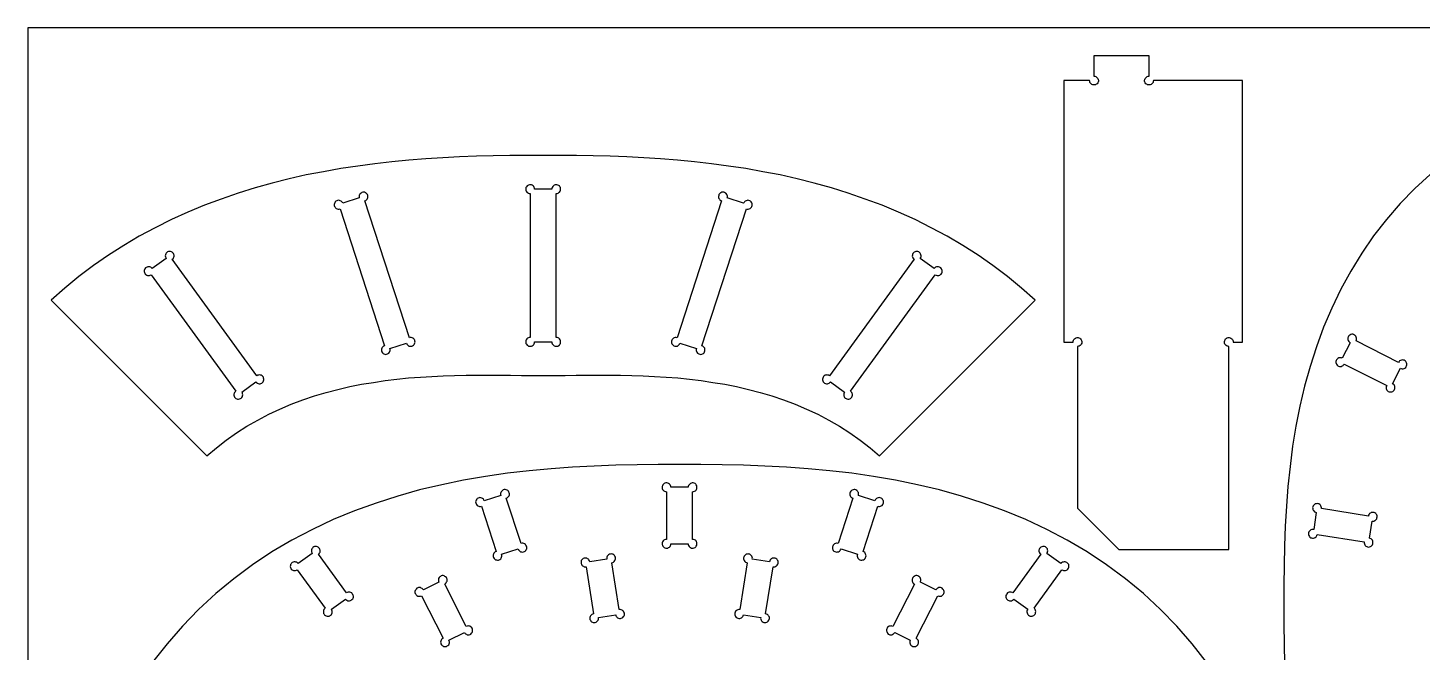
# Model space of a CAD drawing. Extents: x 0 to 2440, y -1470 to 1220.
# Drawn here: x 0 to 1014, y 766 to 1220 of the extents above; entities that cross this region are included whole.
import ezdxf

# ---------------------------------------------------------------- set-up
doc = ezdxf.new("R2010")
doc.units = 0
doc.layers.add('CUT', color=1, linetype='Continuous')
doc.layers.add('REFERENCE-SHEET', color=8, linetype='Continuous')

msp = doc.modelspace()

# ---------------------------------------------------------------- linework, layer by layer
at = {"layer": 'CUT'}
for points in [[(883, 1181.7), (818.2, 1181.7), (818.1, 1181), (817.9, 1180.4), (817.6, 1179.8), (817.1, 1179.3), (816.5, 1178.9), (815.9, 1178.6), (815.2, 1178.5), (814.5, 1178.5), (813.9, 1178.7), (813.3, 1179), (812.7, 1179.4), (812.3, 1180), (812, 1180.6), (811.8, 1181.3), (811.8, 1181.9), (811.9, 1182.6), (812.2, 1183.2), (812.6, 1183.8), (813.1, 1184.3), (813.7, 1184.6), (814.3, 1184.8), (815, 1184.9), (815, 1199.7), (775, 1199.7), (775, 1184.9), (775.7, 1184.8), (776.3, 1184.6), (776.9, 1184.3), (777.4, 1183.8), (777.8, 1183.2), (778.1, 1182.6), (778.2, 1181.9), (778.2, 1181.3), (778, 1180.6), (777.7, 1180), (777.3, 1179.4), (776.7, 1179), (776.1, 1178.7), (775.5, 1178.5), (774.8, 1178.5), (774.1, 1178.6), (773.5, 1178.9), (772.9, 1179.3), (772.4, 1179.8), (772.1, 1180.4), (771.9, 1181), (771.8, 1181.7), (753, 1181.7), (753, 991.7), (759.8, 991.7), (759.9, 992.4), (760.1, 993), (760.4, 993.6), (760.9, 994.1), (761.5, 994.5), (762.1, 994.8), (762.8, 994.9), (763.5, 994.9), (764.1, 994.7), (764.7, 994.4), (765.3, 994), (765.7, 993.4), (766, 992.8), (766.2, 992.2), (766.2, 991.5), (766.1, 990.8), (765.8, 990.2), (765.4, 989.6), (764.9, 989.1), (764.3, 988.8), (763.7, 988.6), (763, 988.5), (763, 871), (793, 841), (873, 841), (873, 988.5), (872.3, 988.6), (871.7, 988.8), (871.1, 989.1), (870.6, 989.6), (870.2, 990.2), (869.9, 990.8), (869.8, 991.5), (869.8, 992.2), (870, 992.8), (870.3, 993.4), (870.7, 994), (871.3, 994.4), (871.9, 994.7), (872.5, 994.9), (873.2, 994.9), (873.9, 994.8), (874.5, 994.5), (875.1, 994.1), (875.6, 993.6), (875.9, 993), (876.1, 992.4), (876.2, 991.7), (883, 991.7)], [(732.2, 1022.1), (722.3, 1030.9), (712.1, 1039.3), (701.5, 1047.3), (690.7, 1054.8), (679.6, 1061.9), (668.2, 1068.6), (656.6, 1074.8), (644.9, 1080.7), (633, 1086.1), (620.9, 1091.1), (608.7, 1095.6), (596.4, 1099.8), (584.1, 1103.7), (571.7, 1107.1), (559.3, 1110.3), (546.8, 1113.1), (534.3, 1115.5), (521.9, 1117.7), (509.4, 1119.6), (497, 1121.3), (484.6, 1122.7), (472.3, 1123.9), (459.9, 1124.8), (447.7, 1125.6), (435.4, 1126.2), (423.2, 1126.7), (411, 1127), (398.9, 1127.2), (386.7, 1127.3), (374.6, 1127.3), (362.5, 1127.3), (350.4, 1127.2), (338.2, 1127), (326, 1126.7), (313.8, 1126.2), (301.6, 1125.6), (289.3, 1124.8), (277, 1123.9), (264.6, 1122.7), (252.2, 1121.3), (239.8, 1119.6), (227.4, 1117.7), (214.9, 1115.5), (202.4, 1113.1), (190, 1110.3), (177.6, 1107.1), (165.2, 1103.7), (152.8, 1099.8), (140.5, 1095.6), (128.4, 1091.1), (116.3, 1086.1), (104.4, 1080.7), (92.6, 1074.8), (81, 1068.6), (69.7, 1061.9), (58.6, 1054.8), (47.7, 1047.3), (37.1, 1039.3), (26.9, 1030.9), (17, 1022.1), (130.1, 909), (137, 914.9), (144.2, 920.4), (151.6, 925.6), (159.2, 930.5), (167.1, 935), (175.1, 939.2), (183.2, 943), (191.5, 946.5), (199.9, 949.6), (208.4, 952.5), (216.9, 955), (225.4, 957.3), (234, 959.3), (242.6, 961), (251.2, 962.4), (259.8, 963.7), (268.3, 964.7), (276.8, 965.6), (285.3, 966.2), (293.6, 966.7), (302, 967.1), (310.2, 967.4), (318.5, 967.5), (326.6, 967.6), (334.7, 967.6), (342.8, 967.6), (350.8, 967.5), (358.8, 967.4), (366.7, 967.3), (374.6, 967.3), (382.6, 967.3), (390.5, 967.4), (398.5, 967.5), (406.5, 967.6), (414.5, 967.6), (422.6, 967.6), (430.8, 967.5), (439, 967.4), (447.3, 967.1), (455.6, 966.7), (464, 966.2), (472.4, 965.6), (480.9, 964.7), (489.5, 963.7), (498, 962.4), (506.6, 961), (515.2, 959.3), (523.8, 957.3), (532.4, 955), (540.9, 952.5), (549.4, 949.6), (557.7, 946.5), (566, 943), (574.2, 939.2), (582.2, 935), (590, 930.5), (597.6, 925.6), (605, 920.4), (612.2, 914.9), (619.1, 909)], [(380.9, 991.8), (381, 991.1), (381.2, 990.5), (381.6, 989.9), (382, 989.4), (382.6, 989), (383.2, 988.7), (383.9, 988.6), (384.6, 988.6), (385.2, 988.8), (385.9, 989.1), (386.4, 989.5), (386.8, 990.1), (387.1, 990.7), (387.3, 991.4), (387.3, 992), (387.2, 992.7), (386.9, 993.3), (386.5, 993.9), (386, 994.4), (385.5, 994.7), (384.8, 994.9), (384.1, 995), (384.1, 1099.6), (384.8, 1099.7), (385.5, 1099.9), (386, 1100.3), (386.5, 1100.7), (386.9, 1101.3), (387.2, 1101.9), (387.3, 1102.6), (387.3, 1103.3), (387.1, 1103.9), (386.8, 1104.5), (386.4, 1105.1), (385.9, 1105.5), (385.2, 1105.8), (384.6, 1106), (383.9, 1106), (383.2, 1105.9), (382.6, 1105.6), (382, 1105.2), (381.6, 1104.7), (381.2, 1104.1), (381, 1103.5), (380.9, 1102.8), (368.3, 1102.8), (368.3, 1103.5), (368, 1104.1), (367.7, 1104.7), (367.2, 1105.2), (366.7, 1105.6), (366, 1105.9), (365.4, 1106), (364.7, 1106), (364, 1105.8), (363.4, 1105.5), (362.9, 1105.1), (362.4, 1104.5), (362.1, 1103.9), (362, 1103.3), (361.9, 1102.6), (362.1, 1101.9), (362.3, 1101.3), (362.7, 1100.7), (363.2, 1100.3), (363.8, 1099.9), (364.4, 1099.7), (365.1, 1099.6), (365.1, 995), (364.4, 994.9), (363.8, 994.7), (363.2, 994.4), (362.7, 993.9), (362.3, 993.3), (362.1, 992.7), (361.9, 992), (362, 991.4), (362.1, 990.7), (362.4, 990.1), (362.9, 989.5), (363.4, 989.1), (364, 988.8), (364.7, 988.6), (365.4, 988.6), (366, 988.7), (366.7, 989), (367.2, 989.4), (367.7, 989.9), (368, 990.5), (368.3, 991.1), (368.3, 991.8)], [(275.2, 990.8), (275.5, 990.2), (275.9, 989.6), (276.4, 989.2), (277, 988.8), (277.7, 988.6), (278.4, 988.6), (279, 988.7), (279.7, 988.9), (280.3, 989.3), (280.8, 989.8), (281.1, 990.3), (281.4, 991), (281.5, 991.7), (281.4, 992.3), (281.2, 993), (280.9, 993.6), (280.5, 994.1), (279.9, 994.5), (279.3, 994.8), (278.6, 995), (278, 995), (277.3, 994.8), (245, 1094.3), (245.6, 1094.6), (246.1, 1095), (246.6, 1095.5), (246.9, 1096.1), (247.1, 1096.8), (247.2, 1097.5), (247.1, 1098.1), (246.8, 1098.8), (246.5, 1099.4), (246, 1099.8), (245.4, 1100.2), (244.8, 1100.5), (244.1, 1100.6), (243.4, 1100.5), (242.8, 1100.3), (242.2, 1100), (241.6, 1099.6), (241.2, 1099), (240.9, 1098.4), (240.8, 1097.7), (240.8, 1097), (240.9, 1096.4), (228.9, 1092.5), (228.7, 1093.1), (228.3, 1093.7), (227.7, 1094.1), (227.1, 1094.4), (226.5, 1094.6), (225.8, 1094.7), (225.1, 1094.6), (224.5, 1094.4), (223.9, 1094), (223.4, 1093.5), (223.1, 1092.9), (222.8, 1092.3), (222.7, 1091.6), (222.7, 1090.9), (222.9, 1090.3), (223.3, 1089.7), (223.7, 1089.2), (224.2, 1088.8), (224.9, 1088.5), (225.5, 1088.3), (226.2, 1088.3), (226.9, 1088.4), (259.2, 989), (258.6, 988.7), (258, 988.3), (257.6, 987.8), (257.3, 987.2), (257.1, 986.5), (257, 985.8), (257.1, 985.2), (257.3, 984.5), (257.7, 983.9), (258.2, 983.4), (258.8, 983.1), (259.4, 982.8), (260.1, 982.7), (260.7, 982.8), (261.4, 983), (262, 983.3), (262.5, 983.7), (262.9, 984.3), (263.2, 984.9), (263.4, 985.6), (263.4, 986.2), (263.2, 986.9)], [(486, 986.9), (485.9, 986.2), (485.9, 985.6), (486, 984.9), (486.3, 984.3), (486.7, 983.7), (487.2, 983.3), (487.8, 983), (488.5, 982.8), (489.2, 982.7), (489.9, 982.8), (490.5, 983.1), (491.1, 983.4), (491.6, 983.9), (491.9, 984.5), (492.2, 985.2), (492.2, 985.8), (492.2, 986.5), (492, 987.2), (491.7, 987.8), (491.2, 988.3), (490.7, 988.7), (490, 989), (522.4, 1088.4), (523, 1088.3), (523.7, 1088.3), (524.4, 1088.5), (525, 1088.8), (525.5, 1089.2), (526, 1089.7), (526.3, 1090.3), (526.5, 1090.9), (526.5, 1091.6), (526.4, 1092.3), (526.2, 1092.9), (525.8, 1093.5), (525.3, 1094), (524.8, 1094.4), (524.1, 1094.6), (523.4, 1094.7), (522.8, 1094.6), (522.1, 1094.4), (521.5, 1094.1), (521, 1093.7), (520.6, 1093.1), (520.3, 1092.5), (508.3, 1096.4), (508.5, 1097), (508.5, 1097.7), (508.3, 1098.4), (508, 1099), (507.6, 1099.6), (507.1, 1100), (506.5, 1100.3), (505.8, 1100.5), (505.1, 1100.6), (504.5, 1100.5), (503.8, 1100.2), (503.3, 1099.8), (502.8, 1099.4), (502.4, 1098.8), (502.2, 1098.1), (502.1, 1097.5), (502.1, 1096.8), (502.3, 1096.1), (502.7, 1095.5), (503.1, 1095), (503.7, 1094.6), (504.3, 1094.3), (472, 994.8), (471.3, 995), (470.6, 995), (469.9, 994.8), (469.3, 994.5), (468.8, 994.1), (468.3, 993.6), (468, 993), (467.8, 992.3), (467.8, 991.7), (467.9, 991), (468.1, 990.3), (468.5, 989.8), (469, 989.3), (469.6, 988.9), (470.2, 988.7), (470.9, 988.6), (471.6, 988.6), (472.2, 988.8), (472.8, 989.2), (473.3, 989.6), (473.7, 990.2), (474, 990.8)], [(165.8, 962.7), (166.2, 962.2), (166.8, 961.8), (167.4, 961.5), (168.1, 961.4), (168.8, 961.4), (169.4, 961.6), (170.1, 961.8), (170.6, 962.3), (171, 962.8), (171.3, 963.4), (171.5, 964.1), (171.6, 964.7), (171.4, 965.4), (171.2, 966.1), (170.8, 966.6), (170.3, 967.1), (169.7, 967.5), (169.1, 967.7), (168.4, 967.8), (167.7, 967.7), (167.1, 967.5), (166.5, 967.2), (105, 1051.8), (105.5, 1052.2), (105.9, 1052.8), (106.2, 1053.4), (106.3, 1054.1), (106.3, 1054.8), (106.1, 1055.4), (105.8, 1056.1), (105.4, 1056.6), (104.9, 1057), (104.3, 1057.3), (103.6, 1057.5), (102.9, 1057.6), (102.3, 1057.5), (101.6, 1057.2), (101.1, 1056.8), (100.6, 1056.3), (100.2, 1055.7), (100, 1055.1), (99.9, 1054.4), (100, 1053.7), (100.2, 1053.1), (100.5, 1052.5), (90.3, 1045.1), (89.9, 1045.6), (89.3, 1046), (88.7, 1046.3), (88, 1046.4), (87.3, 1046.4), (86.7, 1046.2), (86.1, 1045.9), (85.5, 1045.5), (85.1, 1045), (84.8, 1044.4), (84.6, 1043.7), (84.6, 1043), (84.7, 1042.3), (84.9, 1041.7), (85.3, 1041.1), (85.8, 1040.7), (86.4, 1040.3), (87, 1040.1), (87.7, 1040), (88.4, 1040.1), (89, 1040.3), (89.6, 1040.6), (151.1, 956), (150.6, 955.5), (150.2, 955), (149.9, 954.3), (149.8, 953.7), (149.8, 953), (150, 952.3), (150.3, 951.7), (150.7, 951.2), (151.2, 950.7), (151.8, 950.4), (152.5, 950.2), (153.2, 950.2), (153.9, 950.3), (154.5, 950.6), (155.1, 951), (155.5, 951.4), (155.9, 952), (156.1, 952.7), (156.2, 953.4), (156.1, 954), (155.9, 954.7), (155.6, 955.3)], [(593.7, 955.3), (593.3, 954.7), (593.1, 954), (593.1, 953.4), (593.1, 952.7), (593.4, 952), (593.7, 951.4), (594.2, 951), (594.8, 950.6), (595.4, 950.3), (596.1, 950.2), (596.8, 950.2), (597.4, 950.4), (598, 950.7), (598.6, 951.2), (599, 951.7), (599.3, 952.3), (599.4, 953), (599.4, 953.7), (599.3, 954.3), (599, 955), (598.6, 955.5), (598.1, 956), (659.6, 1040.6), (660.2, 1040.3), (660.9, 1040.1), (661.5, 1040), (662.2, 1040.1), (662.9, 1040.3), (663.5, 1040.7), (663.9, 1041.1), (664.3, 1041.7), (664.6, 1042.3), (664.7, 1043), (664.7, 1043.7), (664.5, 1044.4), (664.2, 1045), (663.7, 1045.5), (663.2, 1045.9), (662.6, 1046.2), (661.9, 1046.4), (661.2, 1046.4), (660.6, 1046.3), (659.9, 1046), (659.4, 1045.6), (658.9, 1045.1), (648.7, 1052.5), (649.1, 1053.1), (649.3, 1053.7), (649.3, 1054.4), (649.2, 1055.1), (649, 1055.7), (648.7, 1056.3), (648.2, 1056.8), (647.6, 1057.2), (647, 1057.5), (646.3, 1057.6), (645.6, 1057.5), (645, 1057.3), (644.4, 1057), (643.8, 1056.6), (643.4, 1056.1), (643.1, 1055.4), (643, 1054.8), (642.9, 1054.1), (643.1, 1053.4), (643.3, 1052.8), (643.7, 1052.2), (644.2, 1051.8), (582.8, 967.2), (582.2, 967.5), (581.5, 967.7), (580.8, 967.8), (580.2, 967.7), (579.5, 967.5), (578.9, 967.1), (578.4, 966.6), (578.1, 966.1), (577.8, 965.4), (577.7, 964.7), (577.7, 964.1), (577.9, 963.4), (578.2, 962.8), (578.7, 962.3), (579.2, 961.8), (579.8, 961.6), (580.5, 961.4), (581.2, 961.4), (581.8, 961.5), (582.5, 961.8), (583, 962.2), (583.5, 962.7)], [(997.8, 972.6), (998.4, 972.4), (999.1, 972.3), (999.8, 972.3), (1000.4, 972.5), (1001, 972.8), (1001.6, 973.3), (1002, 973.8), (1002.3, 974.4), (1002.4, 975.1), (1002.4, 975.8), (1002.3, 976.5), (1002, 977.1), (1001.6, 977.6), (1001.1, 978.1), (1000.5, 978.4), (999.8, 978.6), (999.1, 978.7), (998.5, 978.6), (997.8, 978.3), (997.2, 978), (996.8, 977.5), (996.4, 976.9), (965.5, 992.6), (965.8, 993.3), (965.9, 993.9), (965.8, 994.6), (965.7, 995.3), (965.3, 995.9), (964.9, 996.4), (964.3, 996.8), (963.7, 997.1), (963.1, 997.3), (962.4, 997.3), (961.7, 997.1), (961.1, 996.8), (960.5, 996.4), (960.1, 995.9), (959.7, 995.3), (959.6, 994.7), (959.5, 994), (959.6, 993.3), (959.8, 992.7), (960.2, 992.1), (960.7, 991.6), (961.2, 991.2), (955.5, 980), (954.9, 980.2), (954.2, 980.3), (953.5, 980.3), (952.9, 980.1), (952.3, 979.8), (951.7, 979.3), (951.3, 978.8), (951, 978.2), (950.9, 977.5), (950.9, 976.8), (951, 976.2), (951.3, 975.5), (951.7, 975), (952.2, 974.5), (952.8, 974.2), (953.5, 974), (954.2, 974), (954.8, 974), (955.5, 974.3), (956.1, 974.6), (956.5, 975.1), (956.9, 975.7), (987.8, 960), (987.5, 959.4), (987.4, 958.7), (987.4, 958), (987.6, 957.3), (988, 956.7), (988.4, 956.2), (988.9, 955.8), (989.6, 955.5), (990.2, 955.4), (990.9, 955.4), (991.6, 955.5), (992.2, 955.8), (992.8, 956.2), (993.2, 956.7), (993.5, 957.3), (993.7, 957.9), (993.8, 958.6), (993.7, 959.3), (993.5, 960), (993.1, 960.5), (992.6, 961), (992.1, 961.4)], [(356.4, 841.3), (356.7, 840.6), (357.1, 840.1), (357.6, 839.6), (358.2, 839.3), (358.9, 839.1), (359.6, 839), (360.2, 839.1), (360.9, 839.4), (361.5, 839.7), (362, 840.2), (362.3, 840.8), (362.6, 841.4), (362.7, 842.1), (362.6, 842.8), (362.4, 843.4), (362.1, 844), (361.7, 844.6), (361.1, 845), (360.5, 845.3), (359.8, 845.4), (359.2, 845.4), (358.5, 845.3), (347.8, 878.2), (348.4, 878.5), (349, 878.9), (349.4, 879.4), (349.8, 880), (350, 880.6), (350, 881.3), (349.9, 882), (349.7, 882.6), (349.3, 883.2), (348.8, 883.7), (348.3, 884.1), (347.6, 884.3), (346.9, 884.4), (346.3, 884.4), (345.6, 884.2), (345, 883.9), (344.5, 883.4), (344.1, 882.9), (343.8, 882.3), (343.6, 881.6), (343.6, 880.9), (343.8, 880.2), (331.8, 876.4), (331.5, 877), (331.1, 877.5), (330.6, 878), (330, 878.3), (329.3, 878.5), (328.6, 878.6), (328, 878.5), (327.3, 878.2), (326.7, 877.9), (326.3, 877.4), (325.9, 876.8), (325.6, 876.2), (325.5, 875.5), (325.6, 874.8), (325.8, 874.2), (326.1, 873.6), (326.5, 873), (327.1, 872.6), (327.7, 872.3), (328.4, 872.2), (329.1, 872.2), (329.7, 872.3), (340.4, 839.4), (339.8, 839.1), (339.2, 838.7), (338.8, 838.2), (338.5, 837.6), (338.3, 837), (338.2, 836.3), (338.3, 835.6), (338.5, 835), (338.9, 834.4), (339.4, 833.9), (340, 833.5), (340.6, 833.3), (341.3, 833.2), (342, 833.2), (342.6, 833.4), (343.2, 833.7), (343.7, 834.2), (344.1, 834.7), (344.4, 835.3), (344.6, 836), (344.6, 836.7), (344.4, 837.4)], [(480, 845.1), (480.1, 844.4), (480.3, 843.8), (480.7, 843.2), (481.2, 842.7), (481.7, 842.3), (482.3, 842), (483, 841.9), (483.7, 841.9), (484.4, 842.1), (485, 842.4), (485.5, 842.8), (485.9, 843.4), (486.2, 844), (486.4, 844.6), (486.4, 845.3), (486.3, 846), (486.1, 846.6), (485.7, 847.2), (485.2, 847.7), (484.6, 848), (483.9, 848.2), (483.2, 848.3), (483.2, 882.9), (483.9, 883), (484.6, 883.2), (485.2, 883.5), (485.7, 884), (486.1, 884.6), (486.3, 885.2), (486.4, 885.9), (486.4, 886.6), (486.2, 887.2), (485.9, 887.8), (485.5, 888.4), (485, 888.8), (484.4, 889.1), (483.7, 889.3), (483, 889.3), (482.3, 889.2), (481.7, 888.9), (481.2, 888.5), (480.7, 888), (480.3, 887.4), (480.1, 886.8), (480, 886.1), (467.4, 886.1), (467.4, 886.8), (467.2, 887.4), (466.8, 888), (466.3, 888.5), (465.8, 888.9), (465.2, 889.2), (464.5, 889.3), (463.8, 889.3), (463.1, 889.1), (462.5, 888.8), (462, 888.4), (461.6, 887.8), (461.3, 887.2), (461.1, 886.6), (461.1, 885.9), (461.2, 885.2), (461.4, 884.6), (461.8, 884), (462.3, 883.5), (462.9, 883.2), (463.6, 883), (464.2, 882.9), (464.2, 848.3), (463.6, 848.2), (462.9, 848), (462.3, 847.7), (461.8, 847.2), (461.4, 846.6), (461.2, 846), (461.1, 845.3), (461.1, 844.6), (461.3, 844), (461.6, 843.4), (462, 842.8), (462.5, 842.4), (463.1, 842.1), (463.8, 841.9), (464.5, 841.9), (465.2, 842), (465.8, 842.3), (466.3, 842.7), (466.8, 843.2), (467.2, 843.8), (467.4, 844.4), (467.4, 845.1)], [(603.1, 837.4), (602.9, 836.7), (602.9, 836), (603.1, 835.3), (603.4, 834.7), (603.8, 834.2), (604.3, 833.7), (604.9, 833.4), (605.5, 833.2), (606.2, 833.2), (606.9, 833.3), (607.5, 833.5), (608.1, 833.9), (608.6, 834.4), (609, 835), (609.2, 835.6), (609.3, 836.3), (609.2, 837), (609, 837.6), (608.7, 838.2), (608.3, 838.7), (607.7, 839.1), (607.1, 839.4), (617.8, 872.3), (618.4, 872.2), (619.1, 872.2), (619.8, 872.3), (620.4, 872.6), (621, 873), (621.4, 873.6), (621.7, 874.2), (621.9, 874.8), (622, 875.5), (621.9, 876.2), (621.6, 876.8), (621.2, 877.4), (620.8, 877.9), (620.2, 878.2), (619.5, 878.5), (618.9, 878.6), (618.2, 878.5), (617.5, 878.3), (616.9, 878), (616.4, 877.5), (616, 877), (615.7, 876.4), (603.7, 880.2), (603.9, 880.9), (603.9, 881.6), (603.7, 882.3), (603.4, 882.9), (603, 883.4), (602.5, 883.9), (601.9, 884.2), (601.2, 884.4), (600.6, 884.4), (599.9, 884.3), (599.2, 884.1), (598.7, 883.7), (598.2, 883.2), (597.8, 882.6), (597.6, 882), (597.5, 881.3), (597.5, 880.6), (597.7, 880), (598.1, 879.4), (598.5, 878.9), (599.1, 878.5), (599.7, 878.2), (589, 845.3), (588.3, 845.4), (587.7, 845.4), (587, 845.3), (586.4, 845), (585.8, 844.6), (585.4, 844), (585.1, 843.4), (584.9, 842.8), (584.8, 842.1), (584.9, 841.4), (585.2, 840.8), (585.5, 840.2), (586, 839.7), (586.6, 839.4), (587.3, 839.1), (587.9, 839), (588.6, 839.1), (589.3, 839.3), (589.9, 839.6), (590.4, 840.1), (590.8, 840.6), (591.1, 841.3)], [(977.1, 861.5), (977.8, 861.5), (978.5, 861.6), (979.1, 861.9), (979.7, 862.2), (980.2, 862.7), (980.5, 863.3), (980.7, 864), (980.8, 864.6), (980.8, 865.3), (980.6, 866), (980.2, 866.6), (979.8, 867.1), (979.2, 867.5), (978.6, 867.7), (977.9, 867.9), (977.2, 867.9), (976.6, 867.7), (975.9, 867.4), (975.4, 867), (975, 866.5), (974.6, 865.8), (974.5, 865.2), (940.3, 870.6), (940.3, 871.3), (940.2, 872), (940, 872.6), (939.6, 873.2), (939.1, 873.6), (938.5, 874), (937.9, 874.2), (937.2, 874.3), (936.5, 874.2), (935.8, 874), (935.2, 873.7), (934.7, 873.2), (934.3, 872.7), (934.1, 872), (933.9, 871.4), (934, 870.7), (934.1, 870), (934.4, 869.4), (934.8, 868.9), (935.4, 868.4), (936, 868.1), (936.6, 867.9), (934.7, 855.5), (934, 855.5), (933.3, 855.4), (932.7, 855.2), (932.1, 854.8), (931.6, 854.3), (931.3, 853.7), (931, 853.1), (931, 852.4), (931, 851.7), (931.2, 851), (931.6, 850.4), (932, 849.9), (932.6, 849.5), (933.2, 849.3), (933.9, 849.1), (934.6, 849.2), (935.2, 849.3), (935.8, 849.6), (936.4, 850), (936.8, 850.6), (937.1, 851.2), (937.3, 851.8), (971.5, 846.4), (971.5, 845.7), (971.6, 845.1), (971.8, 844.4), (972.2, 843.9), (972.7, 843.4), (973.3, 843), (973.9, 842.8), (974.6, 842.7), (975.3, 842.8), (975.9, 843), (976.5, 843.3), (977, 843.8), (977.4, 844.3), (977.7, 845), (977.8, 845.6), (977.8, 846.3), (977.7, 847), (977.4, 847.6), (976.9, 848.1), (976.4, 848.6), (975.8, 848.9), (975.2, 849.1)], [(230.8, 804.9), (231.3, 804.4), (231.8, 804), (232.5, 803.7), (233.1, 803.6), (233.8, 803.6), (234.5, 803.8), (235.1, 804.1), (235.6, 804.5), (236.1, 805), (236.4, 805.6), (236.6, 806.3), (236.6, 807), (236.5, 807.6), (236.2, 808.3), (235.8, 808.8), (235.4, 809.3), (234.8, 809.7), (234.1, 809.9), (233.4, 810), (232.8, 809.9), (232.1, 809.7), (231.5, 809.4), (211.2, 837.4), (211.7, 837.8), (212.1, 838.4), (212.4, 839), (212.5, 839.7), (212.5, 840.4), (212.3, 841), (212, 841.6), (211.6, 842.2), (211.1, 842.6), (210.5, 842.9), (209.8, 843.1), (209.1, 843.1), (208.4, 843), (207.8, 842.8), (207.2, 842.4), (206.8, 841.9), (206.4, 841.3), (206.2, 840.7), (206.1, 840), (206.2, 839.3), (206.4, 838.7), (206.7, 838.1), (196.5, 830.7), (196.1, 831.2), (195.5, 831.6), (194.9, 831.8), (194.2, 832), (193.5, 832), (192.9, 831.8), (192.2, 831.5), (191.7, 831.1), (191.3, 830.5), (190.9, 829.9), (190.8, 829.3), (190.7, 828.6), (190.8, 827.9), (191.1, 827.3), (191.5, 826.7), (192, 826.2), (192.6, 825.9), (193.2, 825.7), (193.9, 825.6), (194.6, 825.6), (195.2, 825.8), (195.8, 826.2), (216.1, 798.2), (215.6, 797.7), (215.2, 797.2), (215, 796.6), (214.8, 795.9), (214.9, 795.2), (215, 794.5), (215.3, 793.9), (215.7, 793.4), (216.3, 792.9), (216.9, 792.6), (217.5, 792.4), (218.2, 792.4), (218.9, 792.5), (219.5, 792.8), (220.1, 793.2), (220.6, 793.7), (220.9, 794.2), (221.1, 794.9), (221.2, 795.6), (221.2, 796.2), (221, 796.9), (220.6, 797.5)], [(726.9, 797.5), (726.5, 796.9), (726.3, 796.2), (726.3, 795.6), (726.4, 794.9), (726.6, 794.2), (726.9, 793.7), (727.4, 793.2), (728, 792.8), (728.6, 792.5), (729.3, 792.4), (730, 792.4), (730.6, 792.6), (731.2, 792.9), (731.8, 793.4), (732.2, 793.9), (732.5, 794.5), (732.6, 795.2), (732.7, 795.9), (732.5, 796.6), (732.3, 797.2), (731.9, 797.7), (731.4, 798.2), (751.7, 826.2), (752.3, 825.8), (752.9, 825.6), (753.6, 825.6), (754.3, 825.7), (754.9, 825.9), (755.5, 826.2), (756, 826.7), (756.4, 827.3), (756.7, 827.9), (756.8, 828.6), (756.7, 829.3), (756.6, 829.9), (756.2, 830.5), (755.8, 831.1), (755.3, 831.5), (754.6, 831.8), (754, 832), (753.3, 832), (752.6, 831.8), (752, 831.6), (751.4, 831.2), (751, 830.7), (740.8, 838.1), (741.1, 838.7), (741.3, 839.3), (741.4, 840), (741.3, 840.7), (741.1, 841.3), (740.7, 841.9), (740.3, 842.4), (739.7, 842.8), (739.1, 843), (738.4, 843.1), (737.7, 843.1), (737, 842.9), (736.4, 842.6), (735.9, 842.2), (735.5, 841.6), (735.2, 841), (735, 840.4), (735, 839.7), (735.1, 839), (735.4, 838.4), (735.8, 837.8), (736.3, 837.4), (716, 809.4), (715.4, 809.7), (714.7, 809.9), (714.1, 810), (713.4, 809.9), (712.7, 809.7), (712.1, 809.3), (711.7, 808.8), (711.3, 808.3), (711, 807.6), (710.9, 807), (710.9, 806.3), (711.1, 805.6), (711.4, 805), (711.9, 804.5), (712.4, 804.1), (713, 803.8), (713.7, 803.6), (714.4, 803.6), (715, 803.7), (715.7, 804), (716.2, 804.4), (716.7, 804.9)], [(427.3, 793.5), (427.5, 792.8), (427.8, 792.2), (428.2, 791.7), (428.7, 791.3), (429.4, 791), (430, 790.8), (430.7, 790.8), (431.4, 790.9), (432, 791.2), (432.6, 791.6), (433, 792.1), (433.4, 792.7), (433.6, 793.4), (433.6, 794), (433.6, 794.7), (433.3, 795.4), (433, 796), (432.5, 796.4), (431.9, 796.8), (431.3, 797.1), (430.6, 797.2), (429.9, 797.2), (424.5, 831.3), (425.2, 831.5), (425.8, 831.8), (426.3, 832.3), (426.7, 832.8), (427, 833.4), (427.2, 834.1), (427.2, 834.8), (427.1, 835.4), (426.8, 836.1), (426.4, 836.6), (425.9, 837.1), (425.3, 837.4), (424.7, 837.6), (424, 837.7), (423.3, 837.6), (422.7, 837.4), (422.1, 837), (421.6, 836.6), (421.2, 836), (420.9, 835.4), (420.8, 834.7), (420.9, 834), (408.4, 832), (408.2, 832.7), (407.9, 833.3), (407.5, 833.8), (406.9, 834.2), (406.3, 834.5), (405.7, 834.7), (405, 834.7), (404.3, 834.6), (403.7, 834.3), (403.1, 833.9), (402.7, 833.4), (402.3, 832.8), (402.1, 832.2), (402.1, 831.5), (402.1, 830.8), (402.4, 830.2), (402.7, 829.6), (403.2, 829.1), (403.8, 828.7), (404.4, 828.4), (405.1, 828.3), (405.8, 828.4), (411.2, 794.2), (410.5, 794), (409.9, 793.7), (409.4, 793.3), (409, 792.7), (408.7, 792.1), (408.5, 791.4), (408.5, 790.8), (408.6, 790.1), (408.9, 789.5), (409.3, 788.9), (409.8, 788.4), (410.4, 788.1), (411, 787.9), (411.7, 787.8), (412.4, 787.9), (413, 788.1), (413.6, 788.5), (414.1, 789), (414.5, 789.5), (414.8, 790.2), (414.9, 790.8), (414.8, 791.5)], [(532.7, 791.5), (532.6, 790.8), (532.7, 790.2), (533, 789.5), (533.4, 789), (533.9, 788.5), (534.5, 788.1), (535.1, 787.9), (535.8, 787.8), (536.5, 787.9), (537.1, 788.1), (537.7, 788.4), (538.2, 788.9), (538.6, 789.5), (538.9, 790.1), (539, 790.8), (539, 791.4), (538.8, 792.1), (538.5, 792.7), (538.1, 793.3), (537.6, 793.7), (537, 794), (536.3, 794.2), (541.7, 828.4), (542.4, 828.3), (543.1, 828.4), (543.7, 828.7), (544.3, 829.1), (544.8, 829.6), (545.1, 830.2), (545.4, 830.8), (545.4, 831.5), (545.4, 832.2), (545.2, 832.8), (544.8, 833.4), (544.4, 833.9), (543.8, 834.3), (543.2, 834.6), (542.5, 834.7), (541.8, 834.7), (541.2, 834.5), (540.6, 834.2), (540, 833.8), (539.6, 833.3), (539.3, 832.7), (539.1, 832), (526.6, 834), (526.7, 834.7), (526.6, 835.4), (526.3, 836), (525.9, 836.6), (525.4, 837), (524.8, 837.4), (524.2, 837.6), (523.5, 837.7), (522.8, 837.6), (522.2, 837.4), (521.6, 837.1), (521.1, 836.6), (520.7, 836.1), (520.4, 835.4), (520.3, 834.8), (520.3, 834.1), (520.5, 833.4), (520.8, 832.8), (521.2, 832.3), (521.7, 831.8), (522.3, 831.5), (523, 831.3), (517.6, 797.2), (516.9, 797.2), (516.2, 797.1), (515.6, 796.8), (515, 796.4), (514.5, 796), (514.2, 795.4), (513.9, 794.7), (513.9, 794), (513.9, 793.4), (514.1, 792.7), (514.5, 792.1), (514.9, 791.6), (515.5, 791.2), (516.1, 790.9), (516.8, 790.8), (517.5, 790.8), (518.1, 791), (518.8, 791.3), (519.3, 791.7), (519.7, 792.2), (520, 792.8), (520.2, 793.5)], [(317.3, 780.7), (317.7, 780.1), (318.2, 779.6), (318.8, 779.3), (319.4, 779), (320.1, 779), (320.8, 779), (321.4, 779.2), (322, 779.5), (322.5, 780), (322.9, 780.5), (323.2, 781.2), (323.3, 781.8), (323.3, 782.5), (323.2, 783.2), (322.9, 783.8), (322.5, 784.4), (322, 784.8), (321.4, 785.1), (320.7, 785.3), (320, 785.4), (319.4, 785.2), (318.7, 785), (303, 815.8), (303.6, 816.2), (304.1, 816.7), (304.4, 817.3), (304.7, 817.9), (304.7, 818.6), (304.7, 819.3), (304.5, 819.9), (304.2, 820.5), (303.7, 821), (303.2, 821.4), (302.5, 821.7), (301.9, 821.9), (301.2, 821.9), (300.5, 821.7), (299.9, 821.4), (299.4, 821), (298.9, 820.5), (298.6, 819.9), (298.4, 819.2), (298.4, 818.5), (298.5, 817.9), (298.7, 817.2), (287.5, 811.5), (287.1, 812.1), (286.6, 812.6), (286, 812.9), (285.4, 813.2), (284.7, 813.3), (284, 813.2), (283.4, 813), (282.8, 812.7), (282.3, 812.2), (281.9, 811.7), (281.6, 811), (281.4, 810.4), (281.4, 809.7), (281.6, 809), (281.9, 808.4), (282.3, 807.9), (282.8, 807.4), (283.4, 807.1), (284.1, 806.9), (284.8, 806.9), (285.4, 807), (286.1, 807.2), (301.8, 776.4), (301.2, 776), (300.7, 775.5), (300.4, 774.9), (300.1, 774.3), (300, 773.6), (300.1, 772.9), (300.3, 772.3), (300.6, 771.7), (301.1, 771.2), (301.6, 770.8), (302.2, 770.5), (302.9, 770.3), (303.6, 770.3), (304.3, 770.5), (304.9, 770.8), (305.4, 771.2), (305.9, 771.7), (306.2, 772.3), (306.4, 773), (306.4, 773.7), (306.3, 774.3), (306.1, 775)], [(641.4, 775), (641.2, 774.3), (641.1, 773.7), (641.1, 773), (641.3, 772.3), (641.6, 771.7), (642.1, 771.2), (642.6, 770.8), (643.2, 770.5), (643.9, 770.3), (644.6, 770.3), (645.3, 770.5), (645.9, 770.8), (646.4, 771.2), (646.9, 771.7), (647.2, 772.3), (647.4, 772.9), (647.5, 773.6), (647.4, 774.3), (647.1, 774.9), (646.8, 775.5), (646.3, 776), (645.7, 776.4), (661.4, 807.2), (662.1, 807), (662.7, 806.9), (663.4, 806.9), (664.1, 807.1), (664.7, 807.4), (665.2, 807.9), (665.6, 808.4), (665.9, 809), (666.1, 809.7), (666.1, 810.4), (665.9, 811), (665.6, 811.7), (665.2, 812.2), (664.7, 812.7), (664.1, 813), (663.5, 813.2), (662.8, 813.3), (662.1, 813.2), (661.5, 812.9), (660.9, 812.6), (660.4, 812.1), (660, 811.5), (648.8, 817.2), (649, 817.9), (649.1, 818.5), (649.1, 819.2), (648.9, 819.9), (648.6, 820.5), (648.1, 821), (647.6, 821.4), (647, 821.7), (646.3, 821.9), (645.6, 821.9), (645, 821.7), (644.3, 821.4), (643.8, 821), (643.3, 820.5), (643, 819.9), (642.8, 819.3), (642.8, 818.6), (642.8, 817.9), (643.1, 817.3), (643.4, 816.7), (643.9, 816.2), (644.5, 815.8), (628.8, 785), (628.1, 785.2), (627.5, 785.4), (626.8, 785.3), (626.1, 785.1), (625.5, 784.8), (625, 784.4), (624.6, 783.8), (624.3, 783.2), (624.2, 782.5), (624.2, 781.8), (624.3, 781.2), (624.6, 780.5), (625, 780), (625.5, 779.5), (626.1, 779.2), (626.7, 779), (627.4, 779), (628.1, 779), (628.7, 779.3), (629.3, 779.6), (629.8, 780.1), (630.2, 780.7)]]:
    msp.add_lwpolyline(points, close=True, dxfattribs=at)
for points in [[(1019.3, 1113.5), (1008.2, 1103.2), (997.6, 1092.3), (987.6, 1080.8), (978.2, 1068.8), (969.6, 1056.3), (961.6, 1043.3), (954.4, 1030), (947.8, 1016.3), (941.9, 1002.4), (936.7, 988.3), (932.1, 974), (928.1, 959.5), (924.7, 945), (921.8, 930.5), (919.4, 915.9), (917.5, 901.3), (916, 886.8), (914.9, 872.3), (914, 857.9), (913.5, 843.5), (913.2, 829.2), (913, 814.9), (913, 800.6), (913, 786.3), (913.2, 772), (913.5, 757.7)], [(856.8, 759), (846.3, 772.4), (835.2, 785.3), (823.4, 797.4), (810.9, 808.9), (797.8, 819.7), (784.2, 829.8), (770.1, 839.1), (755.6, 847.7), (740.7, 855.5), (725.5, 862.6), (710, 869), (694.4, 874.7), (678.6, 879.7), (662.7, 884.2), (646.7, 888), (630.8, 891.2), (614.8, 894), (598.9, 896.3), (583, 898.1), (567.2, 899.6), (551.5, 900.7), (535.8, 901.5), (520.2, 902.1), (504.7, 902.4), (489.2, 902.6), (473.7, 902.6), (458.3, 902.6), (442.8, 902.4), (427.3, 902.1), (411.7, 901.5), (396, 900.7), (380.3, 899.6), (364.5, 898.1), (348.6, 896.3), (332.7, 894), (316.7, 891.2), (300.8, 888), (284.8, 884.2), (268.9, 879.7), (253.1, 874.7), (237.5, 869), (222, 862.6), (206.8, 855.5), (191.9, 847.7), (177.4, 839.1), (163.3, 829.8), (149.7, 819.7), (136.6, 808.9), (124.1, 797.4), (112.3, 785.3), (101.2, 772.4), (90.7, 759)]]:
    msp.add_lwpolyline(points, dxfattribs=at)
at = {"layer": 'REFERENCE-SHEET'}
msp.add_lwpolyline([(0, 0), (2440, 0), (2440, 1220), (0, 1220)], close=True, dxfattribs=at)

doc.saveas('drawing.dxf')
